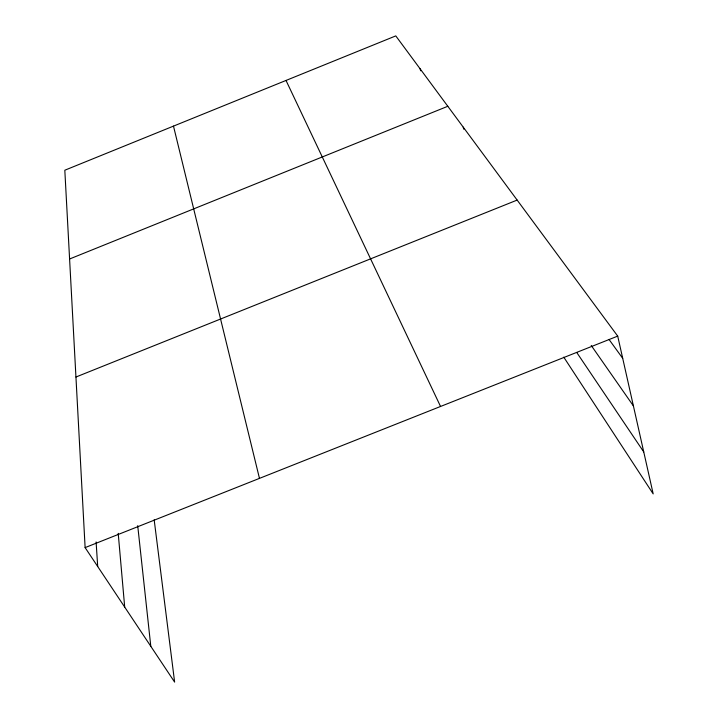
<?xml version="1.0" encoding="UTF-8"?>
<svg xmlns="http://www.w3.org/2000/svg" width="718" height="718" viewBox="0 0 718 718"><rect width="100%" height="100%" fill="white"/><g stroke="black" fill="none" stroke-linecap="round" stroke-linejoin="round"><path stroke-width="1.08" d="M69.592 258.992L447.808 106.282M75.946 377.022L517.148 200.08M154.173 519.805L174.627 682.1L85.119 547.61L617.713 336.114L653.183 493.894L563.765 357.151M617.713 336.114L395.78 35.9L64.817 170.22L85.119 547.61M609.008 339.434L622.703 358.318M591.237 345.484L633.411 405.93M576.751 352.493L643.75 451.936M286.015 80.443L440.547 406.469M420.066 68.748L420.676 70.795M463.218 127.131L463.81 129.204M173.487 126.117L259.467 478.376M137.712 525.684L150.798 646.299M118.21 533.339L124.699 607.078M96.104 541.964L97.702 566.511"/></g></svg>
